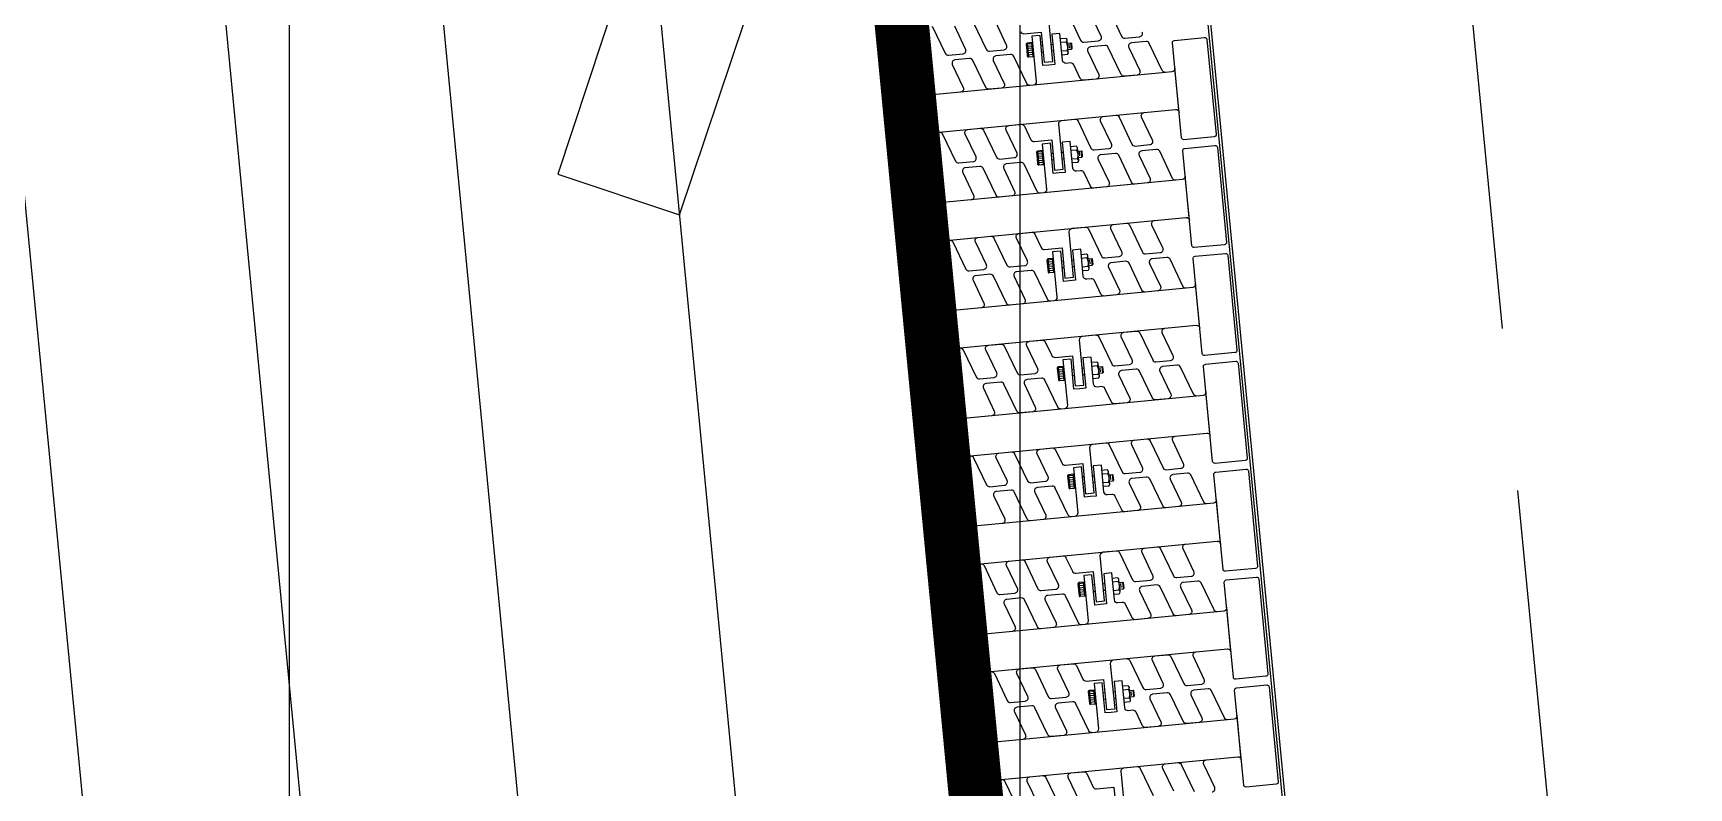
# Model space of a CAD drawing. Header units: millimetres. Extents: x 0 to 1390178, y 0 to 110113.
# Drawn here: x 476686 to 478214, y 19149 to 19846 of the extents above; entities that cross this region are included whole.
import ezdxf
from ezdxf.xclip import XClip

# ---------------------------------------------------------------- set-up
doc = ezdxf.new("R2010")
doc.units = ezdxf.units.MM
doc.header["$LTSCALE"] = 100
doc.header["$XCLIPFRAME"] = 0
doc.linetypes.add('X - 평면도$0$CEN', pattern=[62, 60, -1, 0, -1])
doc.linetypes.add('X - 평면도$0$HID', pattern=[1.5, 1, -0.5])
for name, color, linetype in [('SYM', 7, 'Continuous'), ('X - 평면도$0$AA-EL-PCN4', 4, 'Continuous'), ('X - 평면도$0$AA-EL-PCN9', 9, 'Continuous'), ('X - 평면도$0$AA-WAXM-BRCK', 3, 'Continuous'), ('X - 평면도$0$AA-XXXX-CNTL', 1, 'X - 평면도$0$CEN'), ('X - 평면도$0$램프 패턴', 9, 'Continuous'), ('X - 평면도$0$상부외곽선', 7, 'X - 평면도$0$HID'), ('X - 평면도$0$트랜치', 8, 'Continuous')]:
    doc.layers.add(name, color=color, linetype=linetype)
doc.layers.add('X - 평면도$0$차수판', color=6, linetype='X - 평면도$0$HID', plot=False)

# ---------------------------------------------------------------- blocks, each defined once
blk = doc.blocks.new('*U795')
at = {"layer": 'X - 평면도$0$트랜치'}
for p, q in [((-5065, 259), (-5065, 69.1)), ((-4965, 259), (-4965, 69.1)), ((-4865, 259), (-4865, 69.1)), ((-4765, 259), (-4765, 69.1)), ((-4665, 259), (-4665, 69.1)), ((-4565, 259), (-4565, 69.1)), ((-4465, 259), (-4465, 69.1)), ((-5030, 46), (-5030, 235.9)), ((-4930, 46), (-4930, 235.9)), ((-4830, 46), (-4830, 235.9)), ((-4730, 46), (-4730, 235.9)), ((-4630, 46), (-4630, 235.9)), ((-4530, 46), (-4530, 235.9)), ((-4430, 46), (-4430, 235.9)), ((-4997.5, 170.5), (-5004, 170.5)), ((-5004, 166.5), (-5004, 170.5)), ((-5004, 165.5), (-5004, 170.5)), ((-4997.5, 171.5), (-5003, 171.5)), ((-5002, 166.5), (-5002, 170.5)), ((-5000, 166.5), (-5000, 170.5)), ((-4998, 166.5), (-4998, 170.5)), ((-4992, 171.5), (-4997.5, 171.5)), ((-4991, 170.5), (-4997.5, 170.5)), ((-4996, 166.5), (-4996, 170.5)), ((-4994, 166.5), (-4994, 170.5)), ((-4992, 166.5), (-4992, 170.5)), ((-4991, 165.5), (-4991, 170.5)), ((-4897.5, 170.5), (-4904, 170.5)), ((-4904, 166.5), (-4904, 170.5)), ((-4904, 165.5), (-4904, 170.5)), ((-4897.5, 171.5), (-4903, 171.5)), ((-4902, 166.5), (-4902, 170.5)), ((-4900, 166.5), (-4900, 170.5)), ((-4898, 166.5), (-4898, 170.5)), ((-4892, 171.5), (-4897.5, 171.5)), ((-4891, 170.5), (-4897.5, 170.5)), ((-4896, 166.5), (-4896, 170.5)), ((-4894, 166.5), (-4894, 170.5)), ((-4892, 166.5), (-4892, 170.5)), ((-4891, 165.5), (-4891, 170.5)), ((-4797.5, 170.5), (-4804, 170.5)), ((-4804, 166.5), (-4804, 170.5)), ((-4804, 165.5), (-4804, 170.5)), ((-4797.5, 171.5), (-4803, 171.5)), ((-4802, 166.5), (-4802, 170.5)), ((-4800, 166.5), (-4800, 170.5)), ((-4798, 166.5), (-4798, 170.5)), ((-4792, 171.5), (-4797.5, 171.5)), ((-4791, 170.5), (-4797.5, 170.5)), ((-4796, 166.5), (-4796, 170.5)), ((-4794, 166.5), (-4794, 170.5)), ((-4792, 166.5), (-4792, 170.5)), ((-4791, 165.5), (-4791, 170.5)), ((-4697.5, 170.5), (-4704, 170.5)), ((-4704, 166.5), (-4704, 170.5)), ((-4704, 165.5), (-4704, 170.5)), ((-4697.5, 171.5), (-4703, 171.5)), ((-4702, 166.5), (-4702, 170.5)), ((-4700, 166.5), (-4700, 170.5)), ((-4698, 166.5), (-4698, 170.5)), ((-4692, 171.5), (-4697.5, 171.5)), ((-4691, 170.5), (-4697.5, 170.5)), ((-4696, 166.5), (-4696, 170.5)), ((-4694, 166.5), (-4694, 170.5)), ((-4692, 166.5), (-4692, 170.5)), ((-4691, 165.5), (-4691, 170.5)), ((-4597.5, 170.5), (-4604, 170.5)), ((-4604, 166.5), (-4604, 170.5)), ((-4604, 165.5), (-4604, 170.5)), ((-4597.5, 171.5), (-4603, 171.5)), ((-4602, 166.5), (-4602, 170.5)), ((-4600, 166.5), (-4600, 170.5)), ((-4598, 166.5), (-4598, 170.5)), ((-4592, 171.5), (-4597.5, 171.5)), ((-4591, 170.5), (-4597.5, 170.5)), ((-4596, 166.5), (-4596, 170.5)), ((-4594, 166.5), (-4594, 170.5)), ((-4592, 166.5), (-4592, 170.5)), ((-4591, 165.5), (-4591, 170.5)), ((-4497.5, 170.5), (-4504, 170.5)), ((-4504, 166.5), (-4504, 170.5)), ((-4504, 165.5), (-4504, 170.5)), ((-4497.5, 171.5), (-4503, 171.5)), ((-4502, 166.5), (-4502, 170.5)), ((-4500, 166.5), (-4500, 170.5)), ((-4498, 166.5), (-4498, 170.5)), ((-4492, 171.5), (-4497.5, 171.5)), ((-4491, 170.5), (-4497.5, 170.5)), ((-4496, 166.5), (-4496, 170.5)), ((-4494, 166.5), (-4494, 170.5)), ((-4492, 166.5), (-4492, 170.5)), ((-4491, 165.5), (-4491, 170.5)), ((-4397.5, 170.5), (-4404, 170.5)), ((-4404, 166.5), (-4404, 170.5)), ((-4404, 165.5), (-4404, 170.5)), ((-4397.5, 171.5), (-4403, 171.5)), ((-4402, 166.5), (-4402, 170.5)), ((-4400, 166.5), (-4400, 170.5)), ((-4398, 166.5), (-4398, 170.5)), ((-4392, 171.5), (-4397.5, 171.5)), ((-4391, 170.5), (-4397.5, 170.5)), ((-4396, 166.5), (-4396, 170.5)), ((-4394, 166.5), (-4394, 170.5)), ((-4392, 166.5), (-4392, 170.5)), ((-4391, 165.5), (-4391, 170.5)), ((-4997.5, 166.5), (-5004, 166.5)), ((-5000.5, 156.5), (-5000.5, 158)), ((-4991, 166.5), (-4997.5, 166.5)), ((-4994.5, 156.5), (-4994.5, 158)), ((-4897.5, 166.5), (-4904, 166.5)), ((-4900.5, 156.5), (-4900.5, 158)), ((-4891, 166.5), (-4897.5, 166.5)), ((-4894.5, 156.5), (-4894.5, 158)), ((-4797.5, 166.5), (-4804, 166.5)), ((-4800.5, 156.5), (-4800.5, 158)), ((-4791, 166.5), (-4797.5, 166.5)), ((-4794.5, 156.5), (-4794.5, 158)), ((-4697.5, 166.5), (-4704, 166.5)), ((-4700.5, 156.5), (-4700.5, 158)), ((-4691, 166.5), (-4697.5, 166.5)), ((-4694.5, 156.5), (-4694.5, 158)), ((-4597.5, 166.5), (-4604, 166.5)), ((-4600.5, 156.5), (-4600.5, 158)), ((-4591, 166.5), (-4597.5, 166.5)), ((-4594.5, 156.5), (-4594.5, 158)), ((-4497.5, 166.5), (-4504, 166.5)), ((-4500.5, 156.5), (-4500.5, 158)), ((-4491, 166.5), (-4497.5, 166.5)), ((-4494.5, 156.5), (-4494.5, 158)), ((-4397.5, 166.5), (-4404, 166.5)), ((-4400.5, 156.5), (-4400.5, 158)), ((-4391, 166.5), (-4397.5, 166.5)), ((-4394.5, 156.5), (-4394.5, 158)), ((-5005, 134.5), (-5005, 139.5)), ((-5001.5, 134.5), (-5001.5, 139.5)), ((-5000.5, 147), (-5000.5, 148.5)), ((-4994.5, 147), (-4994.5, 148.5)), ((-4993.5, 134.5), (-4993.5, 139.5)), ((-4990, 134.5), (-4990, 139.5)), ((-4905, 134.5), (-4905, 139.5)), ((-4901.5, 134.5), (-4901.5, 139.5)), ((-4900.5, 147), (-4900.5, 148.5)), ((-4894.5, 147), (-4894.5, 148.5)), ((-4893.5, 134.5), (-4893.5, 139.5)), ((-4890, 134.5), (-4890, 139.5)), ((-4805, 134.5), (-4805, 139.5)), ((-4801.5, 134.5), (-4801.5, 139.5)), ((-4800.5, 147), (-4800.5, 148.5)), ((-4794.5, 147), (-4794.5, 148.5)), ((-4793.5, 134.5), (-4793.5, 139.5)), ((-4790, 134.5), (-4790, 139.5)), ((-4705, 134.5), (-4705, 139.5)), ((-4701.5, 134.5), (-4701.5, 139.5)), ((-4700.5, 147), (-4700.5, 148.5)), ((-4694.5, 147), (-4694.5, 148.5)), ((-4693.5, 134.5), (-4693.5, 139.5)), ((-4690, 134.5), (-4690, 139.5)), ((-4605, 134.5), (-4605, 139.5)), ((-4601.5, 134.5), (-4601.5, 139.5)), ((-4600.5, 147), (-4600.5, 148.5)), ((-4594.5, 147), (-4594.5, 148.5)), ((-4593.5, 134.5), (-4593.5, 139.5)), ((-4590, 134.5), (-4590, 139.5)), ((-4505, 134.5), (-4505, 139.5)), ((-4501.5, 134.5), (-4501.5, 139.5)), ((-4500.5, 147), (-4500.5, 148.5)), ((-4494.5, 147), (-4494.5, 148.5)), ((-4493.5, 134.5), (-4493.5, 139.5)), ((-4490, 134.5), (-4490, 139.5)), ((-4405, 134.5), (-4405, 139.5)), ((-4401.5, 134.5), (-4401.5, 139.5)), ((-4400.5, 147), (-4400.5, 148.5)), ((-4394.5, 147), (-4394.5, 148.5)), ((-4393.5, 134.5), (-4393.5, 139.5)), ((-4390, 134.5), (-4390, 139.5)), ((-5003.2, 133.5), (-4991.8, 133.5)), ((-5000.5, 133.5), (-5000.5, 130.2)), ((-5000.5, 130.2), (-4999.9, 129.5)), ((-5000.5, 130.2), (-4994.5, 130.2)), ((-4999.9, 129.5), (-4995.2, 129.5)), ((-4995.5, 132.4), (-4999.2, 132.4)), ((-4994.5, 130.2), (-4995.2, 129.5)), ((-4994.5, 133.5), (-4994.5, 130.2)), ((-4903.2, 133.5), (-4891.8, 133.5)), ((-4900.5, 133.5), (-4900.5, 130.2)), ((-4900.5, 130.2), (-4899.9, 129.5)), ((-4900.5, 130.2), (-4894.5, 130.2)), ((-4899.9, 129.5), (-4895.2, 129.5)), ((-4895.5, 132.4), (-4899.2, 132.4)), ((-4894.5, 130.2), (-4895.2, 129.5)), ((-4894.5, 133.5), (-4894.5, 130.2)), ((-4803.2, 133.5), (-4791.8, 133.5)), ((-4800.5, 133.5), (-4800.5, 130.2)), ((-4800.5, 130.2), (-4799.9, 129.5)), ((-4800.5, 130.2), (-4794.5, 130.2)), ((-4799.9, 129.5), (-4795.2, 129.5)), ((-4795.5, 132.4), (-4799.2, 132.4)), ((-4794.5, 130.2), (-4795.2, 129.5)), ((-4794.5, 133.5), (-4794.5, 130.2)), ((-4703.2, 133.5), (-4691.8, 133.5)), ((-4700.5, 133.5), (-4700.5, 130.2)), ((-4700.5, 130.2), (-4699.9, 129.5)), ((-4700.5, 130.2), (-4694.5, 130.2)), ((-4699.9, 129.5), (-4695.2, 129.5)), ((-4695.5, 132.4), (-4699.2, 132.4)), ((-4694.5, 130.2), (-4695.2, 129.5)), ((-4694.5, 133.5), (-4694.5, 130.2)), ((-4603.2, 133.5), (-4591.8, 133.5)), ((-4600.5, 133.5), (-4600.5, 130.2)), ((-4600.5, 130.2), (-4599.9, 129.5)), ((-4600.5, 130.2), (-4594.5, 130.2)), ((-4599.9, 129.5), (-4595.2, 129.5)), ((-4595.5, 132.4), (-4599.2, 132.4)), ((-4594.5, 130.2), (-4595.2, 129.5)), ((-4594.5, 133.5), (-4594.5, 130.2)), ((-4503.2, 133.5), (-4491.8, 133.5)), ((-4500.5, 133.5), (-4500.5, 130.2)), ((-4500.5, 130.2), (-4499.9, 129.5)), ((-4500.5, 130.2), (-4494.5, 130.2)), ((-4499.9, 129.5), (-4495.2, 129.5)), ((-4495.5, 132.4), (-4499.2, 132.4)), ((-4494.5, 130.2), (-4495.2, 129.5)), ((-4494.5, 133.5), (-4494.5, 130.2)), ((-4403.2, 133.5), (-4391.8, 133.5)), ((-4400.5, 133.5), (-4400.5, 130.2)), ((-4400.5, 130.2), (-4399.9, 129.5)), ((-4400.5, 130.2), (-4394.5, 130.2)), ((-4399.9, 129.5), (-4395.2, 129.5)), ((-4395.5, 132.4), (-4399.2, 132.4)), ((-4394.5, 130.2), (-4395.2, 129.5)), ((-4394.5, 133.5), (-4394.5, 130.2))]:
    blk.add_line(p, q, dxfattribs=at)
for points in [[(-5695, 305), (-5695, 0), (805, 0), (805, 305)], [(802.5, 2.5), (802.5, 302.5), (-5692.5, 302.5), (-5692.5, 2.5)]]:
    blk.add_lwpolyline(points, close=True, dxfattribs=at)
for points in [[(-5091.5, 268, -0.414214), (-5093.5, 270), (-5093.5, 298, -0.414214), (-5091.5, 300), (-5003.5, 300, -0.414214), (-5001.5, 298), (-5001.5, 270, -0.414214), (-5003.5, 268)], [(-4991.5, 268, -0.414214), (-4993.5, 270), (-4993.5, 298, -0.414214), (-4991.5, 300), (-4903.5, 300, -0.414214), (-4901.5, 298), (-4901.5, 270, -0.414214), (-4903.5, 268)], [(-4891.5, 268, -0.414214), (-4893.5, 270), (-4893.5, 298, -0.414214), (-4891.5, 300), (-4803.5, 300, -0.414214), (-4801.5, 298), (-4801.5, 270, -0.414214), (-4803.5, 268)], [(-4791.5, 268, -0.414214), (-4793.5, 270), (-4793.5, 298, -0.414214), (-4791.5, 300), (-4703.5, 300, -0.414214), (-4701.5, 298), (-4701.5, 270, -0.414214), (-4703.5, 268)], [(-4691.5, 268, -0.414214), (-4693.5, 270), (-4693.5, 298, -0.414214), (-4691.5, 300), (-4603.5, 300, -0.414214), (-4601.5, 298), (-4601.5, 270, -0.414214), (-4603.5, 268)], [(-4591.5, 268, -0.414214), (-4593.5, 270), (-4593.5, 298, -0.414214), (-4591.5, 300), (-4503.5, 300, -0.414214), (-4501.5, 298), (-4501.5, 270, -0.414214), (-4503.5, 268)], [(-4491.5, 268, -0.414214), (-4493.5, 270), (-4493.5, 298, -0.414214), (-4491.5, 300), (-4403.5, 300, -0.414214), (-4401.5, 298), (-4401.5, 270, -0.414214), (-4403.5, 268)], [(-4391.5, 268, -0.414214), (-4393.5, 270), (-4393.5, 298, -0.414214), (-4391.5, 300), (-4303.5, 300, -0.414214), (-4301.5, 298), (-4301.5, 270, -0.414214), (-4303.5, 268)], [(-4965, 194.6), (-4965, 183, -0.315299), (-4967, 180.2), (-4980, 175.5, 0.315299), (-4982, 172.6), (-4982, 156.5), (-5010, 156.5), (-5010, 148.5), (-4968, 148.5, -0.414214), (-4965, 145.5), (-4965, 133.4, -0.315299), (-4967, 130.6), (-4993, 121.1, 0.315299), (-4995, 118.3), (-4995, 104.7, 0.520567), (-4991, 101.9), (-4969, 109.9, -0.520567), (-4965, 107.1), (-4965, 95.4, -0.315299), (-4967, 92.6), (-4993, 83.1, 0.315299), (-4995, 80.3), (-4995, 66.7, 0.520567), (-4991, 63.9), (-4969, 71.9, -0.520567), (-4965, 69.1), (-4965, 40, -0.414214), (-4968, 37), (-4927, 37, -0.414214), (-4930, 40), (-4930, 46, -0.315299), (-4928, 48.8), (-4902, 58.3, 0.315299), (-4900, 61.1), (-4900, 74.7, 0.520567), (-4904, 77.5), (-4926, 69.5, -0.520567), (-4930, 72.4), (-4930, 84, -0.315299), (-4928, 86.8), (-4902, 96.3, 0.315299), (-4900, 99.1), (-4900, 112.7, 0.520567), (-4904, 115.5), (-4926, 107.5, -0.520567), (-4930, 110.4), (-4930, 122, -0.315299), (-4928, 124.8), (-4915, 129.5, 0.315299), (-4913, 132.4), (-4913, 136.5, -0.414214), (-4910, 139.5), (-4885, 139.5), (-4885, 147), (-4913, 147), (-4913, 152.5), (-4913, 158), (-4885, 158), (-4885, 165.5), (-4927, 165.5, -0.414214), (-4930, 168.5), (-4930, 171.6, -0.315299), (-4928, 174.4), (-4902, 183.9, 0.315299), (-4900, 186.7), (-4900, 200.3, 0.520567), (-4904, 203.1), (-4926, 195.1, -0.520567), (-4930, 197.9), (-4930, 209.6, -0.315299), (-4928, 212.4), (-4902, 221.9, 0.315299), (-4900, 224.7), (-4900, 238.3, 0.520567), (-4904, 241.1), (-4926, 233.1, -0.520567), (-4930, 235.9), (-4930, 265, -0.414214), (-4927, 268), (-4968, 268, -0.414214), (-4965, 265), (-4965, 259, -0.315299), (-4967, 256.2), (-4993, 246.7, 0.315299), (-4995, 243.9), (-4995, 230.3, 0.520567), (-4991, 227.5), (-4969, 235.5, -0.520567), (-4965, 232.6), (-4965, 221, -0.315299), (-4967, 218.2), (-4993, 208.7, 0.315299), (-4995, 205.9), (-4995, 192.3, 0.520567), (-4991, 189.5), (-4969, 197.5, -0.520567)], [(-4865, 194.6), (-4865, 183, -0.315299), (-4867, 180.2), (-4880, 175.5, 0.315299), (-4882, 172.6), (-4882, 156.5), (-4910, 156.5), (-4910, 148.5), (-4868, 148.5, -0.414214), (-4865, 145.5), (-4865, 133.4, -0.315299), (-4867, 130.6), (-4893, 121.1, 0.315299), (-4895, 118.3), (-4895, 104.7, 0.520567), (-4891, 101.9), (-4869, 109.9, -0.520567), (-4865, 107.1), (-4865, 95.4, -0.315299), (-4867, 92.6), (-4893, 83.1, 0.315299), (-4895, 80.3), (-4895, 66.7, 0.520567), (-4891, 63.9), (-4869, 71.9, -0.520567), (-4865, 69.1), (-4865, 40, -0.414214), (-4868, 37), (-4827, 37, -0.414214), (-4830, 40), (-4830, 46, -0.315299), (-4828, 48.8), (-4802, 58.3, 0.315299), (-4800, 61.1), (-4800, 74.7, 0.520567), (-4804, 77.5), (-4826, 69.5, -0.520567), (-4830, 72.4), (-4830, 84, -0.315299), (-4828, 86.8), (-4802, 96.3, 0.315299), (-4800, 99.1), (-4800, 112.7, 0.520567), (-4804, 115.5), (-4826, 107.5, -0.520567), (-4830, 110.4), (-4830, 122, -0.315299), (-4828, 124.8), (-4815, 129.5, 0.315299), (-4813, 132.4), (-4813, 136.5, -0.414214), (-4810, 139.5), (-4785, 139.5), (-4785, 147), (-4813, 147), (-4813, 152.5), (-4813, 158), (-4785, 158), (-4785, 165.5), (-4827, 165.5, -0.414214), (-4830, 168.5), (-4830, 171.6, -0.315299), (-4828, 174.4), (-4802, 183.9, 0.315299), (-4800, 186.7), (-4800, 200.3, 0.520567), (-4804, 203.1), (-4826, 195.1, -0.520567), (-4830, 197.9), (-4830, 209.6, -0.315299), (-4828, 212.4), (-4802, 221.9, 0.315299), (-4800, 224.7), (-4800, 238.3, 0.520567), (-4804, 241.1), (-4826, 233.1, -0.520567), (-4830, 235.9), (-4830, 265, -0.414214), (-4827, 268), (-4868, 268, -0.414214), (-4865, 265), (-4865, 259, -0.315299), (-4867, 256.2), (-4893, 246.7, 0.315299), (-4895, 243.9), (-4895, 230.3, 0.520567), (-4891, 227.5), (-4869, 235.5, -0.520567), (-4865, 232.6), (-4865, 221, -0.315299), (-4867, 218.2), (-4893, 208.7, 0.315299), (-4895, 205.9), (-4895, 192.3, 0.520567), (-4891, 189.5), (-4869, 197.5, -0.520567)], [(-4765, 194.6), (-4765, 183, -0.315299), (-4767, 180.2), (-4780, 175.5, 0.315299), (-4782, 172.6), (-4782, 156.5), (-4810, 156.5), (-4810, 148.5), (-4768, 148.5, -0.414214), (-4765, 145.5), (-4765, 133.4, -0.315299), (-4767, 130.6), (-4793, 121.1, 0.315299), (-4795, 118.3), (-4795, 104.7, 0.520567), (-4791, 101.9), (-4769, 109.9, -0.520567), (-4765, 107.1), (-4765, 95.4, -0.315299), (-4767, 92.6), (-4793, 83.1, 0.315299), (-4795, 80.3), (-4795, 66.7, 0.520567), (-4791, 63.9), (-4769, 71.9, -0.520567), (-4765, 69.1), (-4765, 40, -0.414214), (-4768, 37), (-4727, 37, -0.414214), (-4730, 40), (-4730, 46, -0.315299), (-4728, 48.8), (-4702, 58.3, 0.315299), (-4700, 61.1), (-4700, 74.7, 0.520567), (-4704, 77.5), (-4726, 69.5, -0.520567), (-4730, 72.4), (-4730, 84, -0.315299), (-4728, 86.8), (-4702, 96.3, 0.315299), (-4700, 99.1), (-4700, 112.7, 0.520567), (-4704, 115.5), (-4726, 107.5, -0.520567), (-4730, 110.4), (-4730, 122, -0.315299), (-4728, 124.8), (-4715, 129.5, 0.315299), (-4713, 132.4), (-4713, 136.5, -0.414214), (-4710, 139.5), (-4685, 139.5), (-4685, 147), (-4713, 147), (-4713, 152.5), (-4713, 158), (-4685, 158), (-4685, 165.5), (-4727, 165.5, -0.414214), (-4730, 168.5), (-4730, 171.6, -0.315299), (-4728, 174.4), (-4702, 183.9, 0.315299), (-4700, 186.7), (-4700, 200.3, 0.520567), (-4704, 203.1), (-4726, 195.1, -0.520567), (-4730, 197.9), (-4730, 209.6, -0.315299), (-4728, 212.4), (-4702, 221.9, 0.315299), (-4700, 224.7), (-4700, 238.3, 0.520567), (-4704, 241.1), (-4726, 233.1, -0.520567), (-4730, 235.9), (-4730, 265, -0.414214), (-4727, 268), (-4768, 268, -0.414214), (-4765, 265), (-4765, 259, -0.315299), (-4767, 256.2), (-4793, 246.7, 0.315299), (-4795, 243.9), (-4795, 230.3, 0.520567), (-4791, 227.5), (-4769, 235.5, -0.520567), (-4765, 232.6), (-4765, 221, -0.315299), (-4767, 218.2), (-4793, 208.7, 0.315299), (-4795, 205.9), (-4795, 192.3, 0.520567), (-4791, 189.5), (-4769, 197.5, -0.520567)], [(-4665, 194.6), (-4665, 183, -0.315299), (-4667, 180.2), (-4680, 175.5, 0.315299), (-4682, 172.6), (-4682, 156.5), (-4710, 156.5), (-4710, 148.5), (-4668, 148.5, -0.414214), (-4665, 145.5), (-4665, 133.4, -0.315299), (-4667, 130.6), (-4693, 121.1, 0.315299), (-4695, 118.3), (-4695, 104.7, 0.520567), (-4691, 101.9), (-4669, 109.9, -0.520567), (-4665, 107.1), (-4665, 95.4, -0.315299), (-4667, 92.6), (-4693, 83.1, 0.315299), (-4695, 80.3), (-4695, 66.7, 0.520567), (-4691, 63.9), (-4669, 71.9, -0.520567), (-4665, 69.1), (-4665, 40, -0.414214), (-4668, 37), (-4627, 37, -0.414214), (-4630, 40), (-4630, 46, -0.315299), (-4628, 48.8), (-4602, 58.3, 0.315299), (-4600, 61.1), (-4600, 74.7, 0.520567), (-4604, 77.5), (-4626, 69.5, -0.520567), (-4630, 72.4), (-4630, 84, -0.315299), (-4628, 86.8), (-4602, 96.3, 0.315299), (-4600, 99.1), (-4600, 112.7, 0.520567), (-4604, 115.5), (-4626, 107.5, -0.520567), (-4630, 110.4), (-4630, 122, -0.315299), (-4628, 124.8), (-4615, 129.5, 0.315299), (-4613, 132.4), (-4613, 136.5, -0.414214), (-4610, 139.5), (-4585, 139.5), (-4585, 147), (-4613, 147), (-4613, 152.5), (-4613, 158), (-4585, 158), (-4585, 165.5), (-4627, 165.5, -0.414214), (-4630, 168.5), (-4630, 171.6, -0.315299), (-4628, 174.4), (-4602, 183.9, 0.315299), (-4600, 186.7), (-4600, 200.3, 0.520567), (-4604, 203.1), (-4626, 195.1, -0.520567), (-4630, 197.9), (-4630, 209.6, -0.315299), (-4628, 212.4), (-4602, 221.9, 0.315299), (-4600, 224.7), (-4600, 238.3, 0.520567), (-4604, 241.1), (-4626, 233.1, -0.520567), (-4630, 235.9), (-4630, 265, -0.414214), (-4627, 268), (-4668, 268, -0.414214), (-4665, 265), (-4665, 259, -0.315299), (-4667, 256.2), (-4693, 246.7, 0.315299), (-4695, 243.9), (-4695, 230.3, 0.520567), (-4691, 227.5), (-4669, 235.5, -0.520567), (-4665, 232.6), (-4665, 221, -0.315299), (-4667, 218.2), (-4693, 208.7, 0.315299), (-4695, 205.9), (-4695, 192.3, 0.520567), (-4691, 189.5), (-4669, 197.5, -0.520567)], [(-4565, 194.6), (-4565, 183, -0.315299), (-4567, 180.2), (-4580, 175.5, 0.315299), (-4582, 172.6), (-4582, 156.5), (-4610, 156.5), (-4610, 148.5), (-4568, 148.5, -0.414214), (-4565, 145.5), (-4565, 133.4, -0.315299), (-4567, 130.6), (-4593, 121.1, 0.315299), (-4595, 118.3), (-4595, 104.7, 0.520567), (-4591, 101.9), (-4569, 109.9, -0.520567), (-4565, 107.1), (-4565, 95.4, -0.315299), (-4567, 92.6), (-4593, 83.1, 0.315299), (-4595, 80.3), (-4595, 66.7, 0.520567), (-4591, 63.9), (-4569, 71.9, -0.520567), (-4565, 69.1), (-4565, 40, -0.414214), (-4568, 37), (-4527, 37, -0.414214), (-4530, 40), (-4530, 46, -0.315299), (-4528, 48.8), (-4502, 58.3, 0.315299), (-4500, 61.1), (-4500, 74.7, 0.520567), (-4504, 77.5), (-4526, 69.5, -0.520567), (-4530, 72.4), (-4530, 84, -0.315299), (-4528, 86.8), (-4502, 96.3, 0.315299), (-4500, 99.1), (-4500, 112.7, 0.520567), (-4504, 115.5), (-4526, 107.5, -0.520567), (-4530, 110.4), (-4530, 122, -0.315299), (-4528, 124.8), (-4515, 129.5, 0.315299), (-4513, 132.4), (-4513, 136.5, -0.414214), (-4510, 139.5), (-4485, 139.5), (-4485, 147), (-4513, 147), (-4513, 152.5), (-4513, 158), (-4485, 158), (-4485, 165.5), (-4527, 165.5, -0.414214), (-4530, 168.5), (-4530, 171.6, -0.315299), (-4528, 174.4), (-4502, 183.9, 0.315299), (-4500, 186.7), (-4500, 200.3, 0.520567), (-4504, 203.1), (-4526, 195.1, -0.520567), (-4530, 197.9), (-4530, 209.6, -0.315299), (-4528, 212.4), (-4502, 221.9, 0.315299), (-4500, 224.7), (-4500, 238.3, 0.520567), (-4504, 241.1), (-4526, 233.1, -0.520567), (-4530, 235.9), (-4530, 265, -0.414214), (-4527, 268), (-4568, 268, -0.414214), (-4565, 265), (-4565, 259, -0.315299), (-4567, 256.2), (-4593, 246.7, 0.315299), (-4595, 243.9), (-4595, 230.3, 0.520567), (-4591, 227.5), (-4569, 235.5, -0.520567), (-4565, 232.6), (-4565, 221, -0.315299), (-4567, 218.2), (-4593, 208.7, 0.315299), (-4595, 205.9), (-4595, 192.3, 0.520567), (-4591, 189.5), (-4569, 197.5, -0.520567)], [(-4465, 194.6), (-4465, 183, -0.315299), (-4467, 180.2), (-4480, 175.5, 0.315299), (-4482, 172.6), (-4482, 156.5), (-4510, 156.5), (-4510, 148.5), (-4468, 148.5, -0.414214), (-4465, 145.5), (-4465, 133.4, -0.315299), (-4467, 130.6), (-4493, 121.1, 0.315299), (-4495, 118.3), (-4495, 104.7, 0.520567), (-4491, 101.9), (-4469, 109.9, -0.520567), (-4465, 107.1), (-4465, 95.4, -0.315299), (-4467, 92.6), (-4493, 83.1, 0.315299), (-4495, 80.3), (-4495, 66.7, 0.520567), (-4491, 63.9), (-4469, 71.9, -0.520567), (-4465, 69.1), (-4465, 40, -0.414214), (-4468, 37), (-4427, 37, -0.414214), (-4430, 40), (-4430, 46, -0.315299), (-4428, 48.8), (-4402, 58.3, 0.315299), (-4400, 61.1), (-4400, 74.7, 0.520567), (-4404, 77.5), (-4426, 69.5, -0.520567), (-4430, 72.4), (-4430, 84, -0.315299), (-4428, 86.8), (-4402, 96.3, 0.315299), (-4400, 99.1), (-4400, 112.7, 0.520567), (-4404, 115.5), (-4426, 107.5, -0.520567), (-4430, 110.4), (-4430, 122, -0.315299), (-4428, 124.8), (-4415, 129.5, 0.315299), (-4413, 132.4), (-4413, 136.5, -0.414214), (-4410, 139.5), (-4385, 139.5), (-4385, 147), (-4413, 147), (-4413, 152.5), (-4413, 158), (-4385, 158), (-4385, 165.5), (-4427, 165.5, -0.414214), (-4430, 168.5), (-4430, 171.6, -0.315299), (-4428, 174.4), (-4402, 183.9, 0.315299), (-4400, 186.7), (-4400, 200.3, 0.520567), (-4404, 203.1), (-4426, 195.1, -0.520567), (-4430, 197.9), (-4430, 209.6, -0.315299), (-4428, 212.4), (-4402, 221.9, 0.315299), (-4400, 224.7), (-4400, 238.3, 0.520567), (-4404, 241.1), (-4426, 233.1, -0.520567), (-4430, 235.9), (-4430, 265, -0.414214), (-4427, 268), (-4468, 268, -0.414214), (-4465, 265), (-4465, 259, -0.315299), (-4467, 256.2), (-4493, 246.7, 0.315299), (-4495, 243.9), (-4495, 230.3, 0.520567), (-4491, 227.5), (-4469, 235.5, -0.520567), (-4465, 232.6), (-4465, 221, -0.315299), (-4467, 218.2), (-4493, 208.7, 0.315299), (-4495, 205.9), (-4495, 192.3, 0.520567), (-4491, 189.5), (-4469, 197.5, -0.520567)], [(-5093.5, 7), (-5093.5, 35, -0.414214), (-5091.5, 37), (-5003.5, 37, -0.414214), (-5001.5, 35), (-5001.5, 7, -0.414214), (-5003.5, 5), (-5091.5, 5, -0.414214)], [(-4993.5, 7), (-4993.5, 35, -0.414214), (-4991.5, 37), (-4903.5, 37, -0.414214), (-4901.5, 35), (-4901.5, 7, -0.414214), (-4903.5, 5), (-4991.5, 5, -0.414214)], [(-4893.5, 7), (-4893.5, 35, -0.414214), (-4891.5, 37), (-4803.5, 37, -0.414214), (-4801.5, 35), (-4801.5, 7, -0.414214), (-4803.5, 5), (-4891.5, 5, -0.414214)], [(-4793.5, 7), (-4793.5, 35, -0.414214), (-4791.5, 37), (-4703.5, 37, -0.414214), (-4701.5, 35), (-4701.5, 7, -0.414214), (-4703.5, 5), (-4791.5, 5, -0.414214)], [(-4693.5, 7), (-4693.5, 35, -0.414214), (-4691.5, 37), (-4603.5, 37, -0.414214), (-4601.5, 35), (-4601.5, 7, -0.414214), (-4603.5, 5), (-4691.5, 5, -0.414214)], [(-4593.5, 7), (-4593.5, 35, -0.414214), (-4591.5, 37), (-4503.5, 37, -0.414214), (-4501.5, 35), (-4501.5, 7, -0.414214), (-4503.5, 5), (-4591.5, 5, -0.414214)], [(-4493.5, 7), (-4493.5, 35, -0.414214), (-4491.5, 37), (-4403.5, 37, -0.414214), (-4401.5, 35), (-4401.5, 7, -0.414214), (-4403.5, 5), (-4491.5, 5, -0.414214)]]:
    blk.add_lwpolyline(points, format="xyb", close=True, dxfattribs=at)
for points in [[(-5110, 148.5), (-5068, 148.5, -0.414214), (-5065, 145.5), (-5065, 133.4, -0.315299), (-5067, 130.6), (-5093, 121.1, 0.315299)], [(-5091, 101.9), (-5069, 109.9, -0.520567), (-5065, 107.1), (-5065, 95.4, -0.315299), (-5067, 92.6), (-5093, 83.1, 0.315299)], [(-5095, 66.7, 0.520567), (-5091, 63.9), (-5069, 71.9, -0.520567), (-5065, 69.1), (-5065, 40, -0.414214), (-5068, 37), (-5027, 37, -0.414214), (-5030, 40), (-5030, 46, -0.315299), (-5028, 48.8), (-5002, 58.3, 0.315299), (-5000, 61.1), (-5000, 74.7, 0.520567), (-5004, 77.5), (-5026, 69.5, -0.520567), (-5030, 72.4), (-5030, 84, -0.315299), (-5028, 86.8), (-5002, 96.3, 0.315299), (-5000, 99.1), (-5000, 112.7, 0.520567), (-5004, 115.5), (-5026, 107.5, -0.520567), (-5030, 110.4), (-5030, 122, -0.315299), (-5028, 124.8), (-5015, 129.5, 0.315299), (-5013, 132.4), (-5013, 136.5, -0.414214), (-5010, 139.5), (-4985, 139.5), (-4985, 147), (-5013, 147), (-5013, 152.5), (-5013, 158), (-4985, 158), (-4985, 165.5), (-5027, 165.5, -0.414214), (-5030, 168.5), (-5030, 171.6, -0.315299), (-5028, 174.4), (-5002, 183.9, 0.315299), (-5000, 186.7), (-5000, 200.3, 0.520567), (-5004, 203.1), (-5026, 195.1, -0.520567), (-5030, 197.9), (-5030, 209.6, -0.315299), (-5028, 212.4), (-5002, 221.9, 0.315299), (-5000, 224.7), (-5000, 238.3, 0.520567), (-5004, 241.1), (-5026, 233.1, -0.520567), (-5030, 235.9), (-5030, 265, -0.414214), (-5027, 268), (-5068, 268, -0.414214), (-5065, 265), (-5065, 259, -0.315299), (-5067, 256.2), (-5093, 246.7, 0.315299)], [(-5091, 227.5), (-5069, 235.5, -0.520567), (-5065, 232.6), (-5065, 221, -0.315299), (-5067, 218.2), (-5093, 208.7, 0.315299)], [(-5091, 189.5), (-5069, 197.5, -0.520567), (-5065, 194.6), (-5065, 183, -0.315299), (-5067, 180.2), (-5080, 175.5, 0.315299), (-5082, 172.6), (-5082, 156.5), (-5110, 156.5)], [(-4380, 175.5, 0.315299), (-4382, 172.6), (-4382, 156.5), (-4410, 156.5), (-4410, 148.5), (-4368, 148.5, -0.414214)], [(-4367, 130.6), (-4393, 121.1, 0.315299), (-4395, 118.3), (-4395, 104.7, 0.520567), (-4391, 101.9), (-4369, 109.9, -0.520567)], [(-4367, 92.6), (-4393, 83.1, 0.315299), (-4395, 80.3), (-4395, 66.7, 0.520567), (-4391, 63.9)], [(-4367, 256.2), (-4393, 246.7, 0.315299), (-4395, 243.9), (-4395, 230.3, 0.520567), (-4391, 227.5), (-4369, 235.5, -0.520567)], [(-4367, 218.2), (-4393, 208.7, 0.315299), (-4395, 205.9), (-4395, 192.3, 0.520567), (-4391, 189.5), (-4369, 197.5, -0.520567)]]:
    blk.add_lwpolyline(points, format="xyb", dxfattribs=at)
for centre, radius, start, end in [((-5003, 170.5), 1, 90, 180), ((-4992, 170.5), 1, 0, 90), ((-4903, 170.5), 1, 90, 180), ((-4892, 170.5), 1, 0, 90), ((-4803, 170.5), 1, 90, 180), ((-4792, 170.5), 1, 0, 90), ((-4703, 170.5), 1, 90, 180), ((-4692, 170.5), 1, 0, 90), ((-4603, 170.5), 1, 90, 180), ((-4592, 170.5), 1, 0, 90), ((-4503, 170.5), 1, 90, 180), ((-4492, 170.5), 1, 0, 90), ((-4403, 170.5), 1, 90, 180), ((-4392, 170.5), 1, 0, 90), ((-5003.2, 135.5), 2.03, 210.5102, 329.4897), ((-4997.5, 142), 8.5, 241.9275, 298.0725), ((-4997.5, 142), 8.5, 241.9275, 298.0725), ((-4991.8, 135.5), 2.03, 210.5102, 329.4898), ((-4903.2, 135.5), 2.03, 210.5102, 329.4897), ((-4897.5, 142), 8.5, 241.9275, 298.0725), ((-4897.5, 142), 8.5, 241.9275, 298.0725), ((-4891.8, 135.5), 2.03, 210.5102, 329.4898), ((-4803.2, 135.5), 2.03, 210.5102, 329.4897), ((-4797.5, 142), 8.5, 241.9275, 298.0725), ((-4797.5, 142), 8.5, 241.9275, 298.0725), ((-4791.8, 135.5), 2.03, 210.5102, 329.4898), ((-4703.2, 135.5), 2.03, 210.5102, 329.4897), ((-4697.5, 142), 8.5, 241.9275, 298.0725), ((-4697.5, 142), 8.5, 241.9275, 298.0725), ((-4691.8, 135.5), 2.03, 210.5102, 329.4898), ((-4603.2, 135.5), 2.03, 210.5102, 329.4897), ((-4597.5, 142), 8.5, 241.9275, 298.0725), ((-4597.5, 142), 8.5, 241.9275, 298.0725), ((-4591.8, 135.5), 2.03, 210.5102, 329.4898), ((-4503.2, 135.5), 2.03, 210.5102, 329.4897), ((-4497.5, 142), 8.5, 241.9275, 298.0725), ((-4497.5, 142), 8.5, 241.9275, 298.0725), ((-4491.8, 135.5), 2.03, 210.5102, 329.4898), ((-4403.2, 135.5), 2.03, 210.5102, 329.4897), ((-4397.5, 142), 8.5, 241.9275, 298.0725), ((-4397.5, 142), 8.5, 241.9275, 298.0725), ((-4391.8, 135.5), 2.03, 210.5102, 329.4898)]:
    blk.add_arc(centre, radius, start, end, dxfattribs=at)
blk = doc.blocks.new('X - 평면도$0$zw$A78B')
at = {"layer": 'X - 평면도$0$AA-EL-PCN4'}
blk.add_line((-49777.6, -48211.9), (-49156.2, -54682.1), dxfattribs=at)
blk.add_lwpolyline([(-49651.4, -52747.6), (-49442.9, -53077.2), (-49579.9, -53492.2), (-49467.8, -53529.6), (-49311.5, -53064.6), (-49548.5, -52689.5), (-49651.4, -52747.6)], dxfattribs=at)
at = {"layer": 'X - 평면도$0$램프 패턴'}
for p, q in [((-49976.7, -48231), (-49355.3, -54701.3)), ((-50175.8, -48250.2), (-49554.4, -54720.4)), ((-50374.9, -48269.3), (-49753.4, -54739.5)), ((-50574, -48288.4), (-49952.5, -54758.6))]:
    blk.add_line(p, q, dxfattribs=at)
at = {"layer": 'X - 평면도$0$트랜치', "rotation": 95.48634014958196}
blk.add_blockref('*U795', (-49397.1, -48984.1), dxfattribs=at)
blk = doc.blocks.new('X - 평면도$0$A$C87e877cd')
at = {"layer": 'X - 평면도$0$상부외곽선', "ltscale": 3}
blk.add_lwpolyline([(-18488, -9486.6), (-17447.9, -9486.6), (1763.7, -7641.4), (1226.8, -2052)], dxfattribs=at)
blk = doc.blocks.new('X - 평면도', base_point=(-475.4, -286.7))
at = {"layer": 'X - 평면도$0$AA-XXXX-CNTL'}
blk.add_line((706172, 68689.6), (706172, 19243.1), dxfattribs=at)
at = {"layer": 'X - 평면도$0$차수판', "const_width": 50}
blk.add_lwpolyline([(706893.4, 34121.2), (706214.6, 41188.7)], dxfattribs=at)
at = {"layer": 'X - 평면도$0$AA-EL-PCN9'}
blk.add_blockref('X - 평면도$0$A$C87e877cd', (705699.9, 41315.1), dxfattribs=at)
at = {"layer": 'X - 평면도$0$AA-WAXM-BRCK'}
blk.add_blockref('X - 평면도$0$zw$A78B', (756000, 89100), dxfattribs=at)

msp = doc.modelspace()

# ---------------------------------------------------------------- block references
ref = msp.add_blockref('X - 평면도', (-229725.3, -16179.1))
XClip(ref).set_block_clipping_path([(649249.9173510048, 15892.4063044181), (733249.9173510048, 75292.406304418)])

# ---------------------------------------------------------------- next in the draw order: linework, layer by layer
at = {"layer": 'SYM'}
msp.add_line((477596.6, 8039), (477596.6, 25127.1), dxfattribs=at)

doc.saveas('drawing.dxf')
